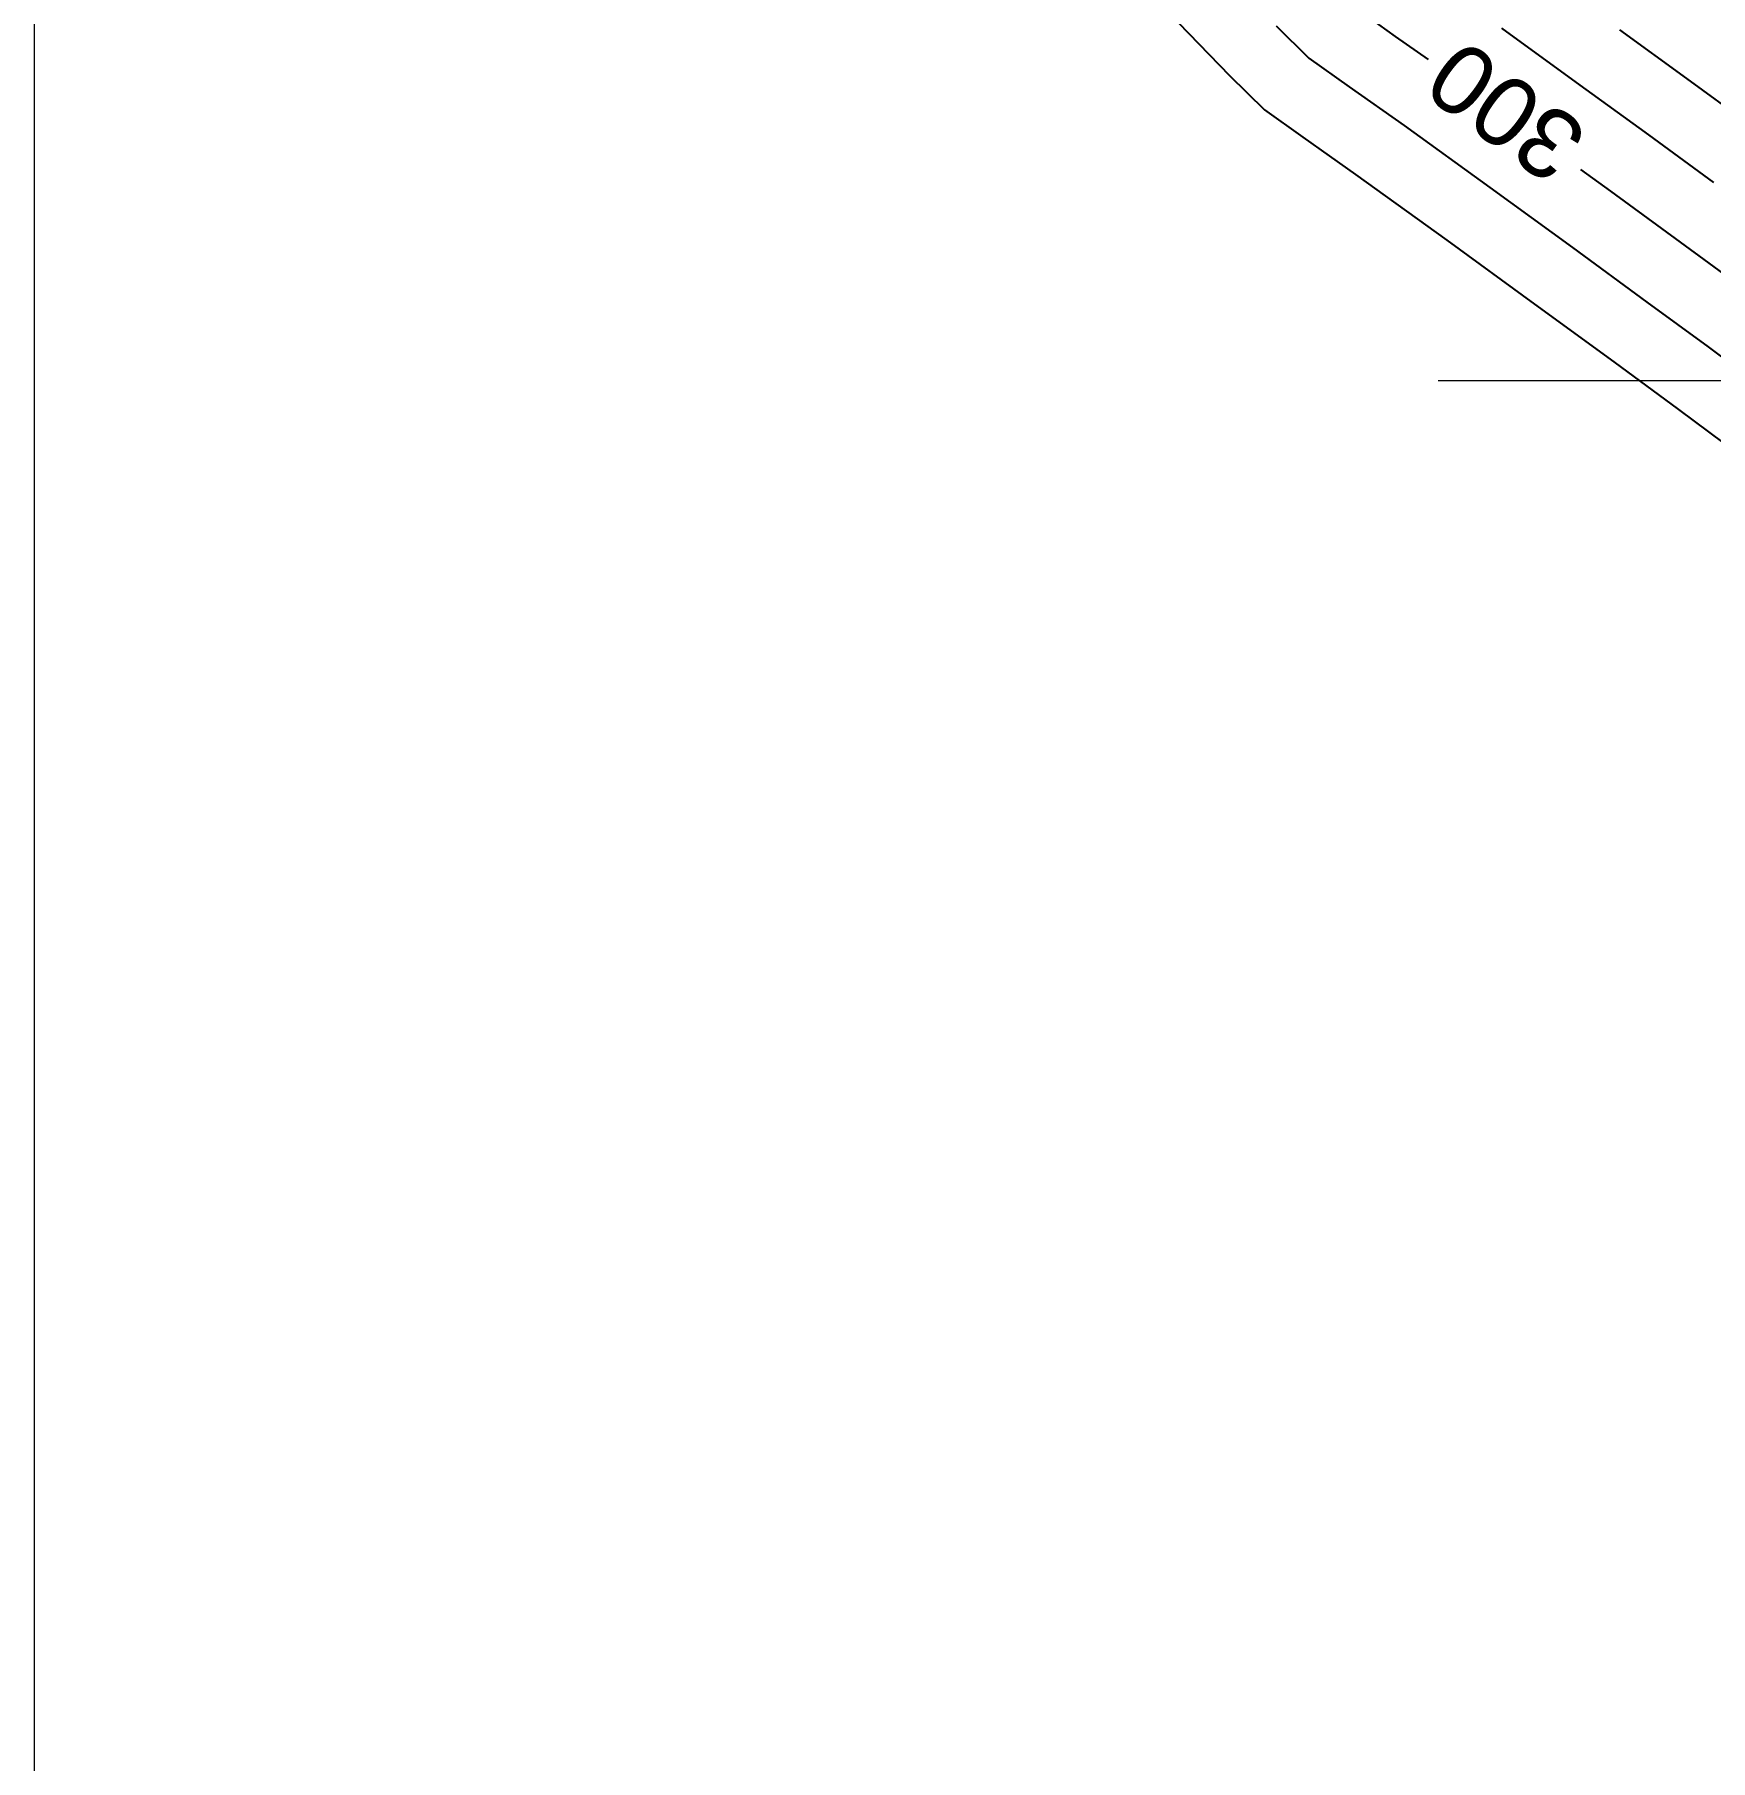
# Model space of a CAD drawing. Extents: x 62344 to 62624, y 108620 to 109406.
# Drawn here: x 62343.81 to 62374.12, y 108675.03 to 108706.26 of the extents above; entities that cross this region are included whole.
import ezdxf
from ezdxf.enums import TextEntityAlignment as Align

# ---------------------------------------------------------------- set-up
doc = ezdxf.new("R2010")
doc.units = 0
doc.header["$LTSCALE"] = 0.039369
doc.header["$MEASUREMENT"] = 0
for name, color, linetype in [('coordinate', 2, 'Continuous'), ('curve livello 1m', 2, 'Continuous'), ('curve livello 5m', 7, 'Continuous'), ('LIN018CO', 6, 'Continuous')]:
    doc.layers.add(name, color=color, linetype=linetype)
doc.styles.add('ARIAL', font='arial.ttf')

msp = doc.modelspace()

# ---------------------------------------------------------------- linework, layer by layer
at = {"layer": 'coordinate', "linetype": 'Continuous', "lineweight": 0}
msp.add_line((62369.18886, 108700.00002), (62480.2144, 108700.00002), dxfattribs=at)
at = {"layer": 'curve livello 1m', "flags": 128}
for points in [[(62364.30673, 108706.66243), (62365.41977, 108705.51901), (62366.05011, 108704.89783), (62366.05011, 108704.89783), (62366.74459, 108704.40388), (62367.69894, 108703.72874), (62367.69894, 108703.72874), (62369.34728, 108702.53685), (62370.93537, 108701.38247), (62372.36554, 108700.33722), (62373.54012, 108699.47271), (62374.36142, 108698.86056)], [(62366.26254, 108706.41464), (62366.85544, 108705.83036), (62366.85544, 108705.83036), (62367.58072, 108705.31449), (62368.5774, 108704.60941), (62368.5774, 108704.60941), (62370.12787, 108703.48829), (62371.62167, 108702.40245), (62372.96692, 108701.41926), (62374.07176, 108700.60608), (62374.84429, 108700.03028)], [(62370.33433, 108706.37075), (62371.68905, 108705.39117), (62372.99426, 108704.44242), (62374.16969, 108703.58335)], [(62372.46964, 108706.34261), (62373.68056, 108705.4624), (62374.77107, 108704.66539)]]:
    msp.add_lwpolyline(points, dxfattribs=at)
at = {"layer": 'curve livello 5m', "flags": 128}
for points in [[(62367.66077, 108706.76289), (62368.41685, 108706.22511), (62369.00977, 108705.80566)], [(62371.76292, 108703.81862), (62372.30797, 108703.42243), (62373.5683, 108702.50131), (62374.6034, 108701.73946)]]:
    msp.add_lwpolyline(points, dxfattribs=at)
at = {"layer": 'LIN018CO', "lineweight": 0}
msp.add_lwpolyline([(62480.2144, 108620.31839), (62343.81004, 108620.31839), (62343.81004, 108764.27057), (62480.2144, 108764.27057)], close=True, dxfattribs=at)

# ---------------------------------------------------------------- texts
at = {"layer": 'coordinate', "color": 1, "style": 'ARIAL'}
msp.add_text('300', height=1.25, rotation=143.952216, dxfattribs=at).set_placement((62369.60471, 108706.22253), align=Align.RIGHT)

doc.saveas('drawing.dxf')
